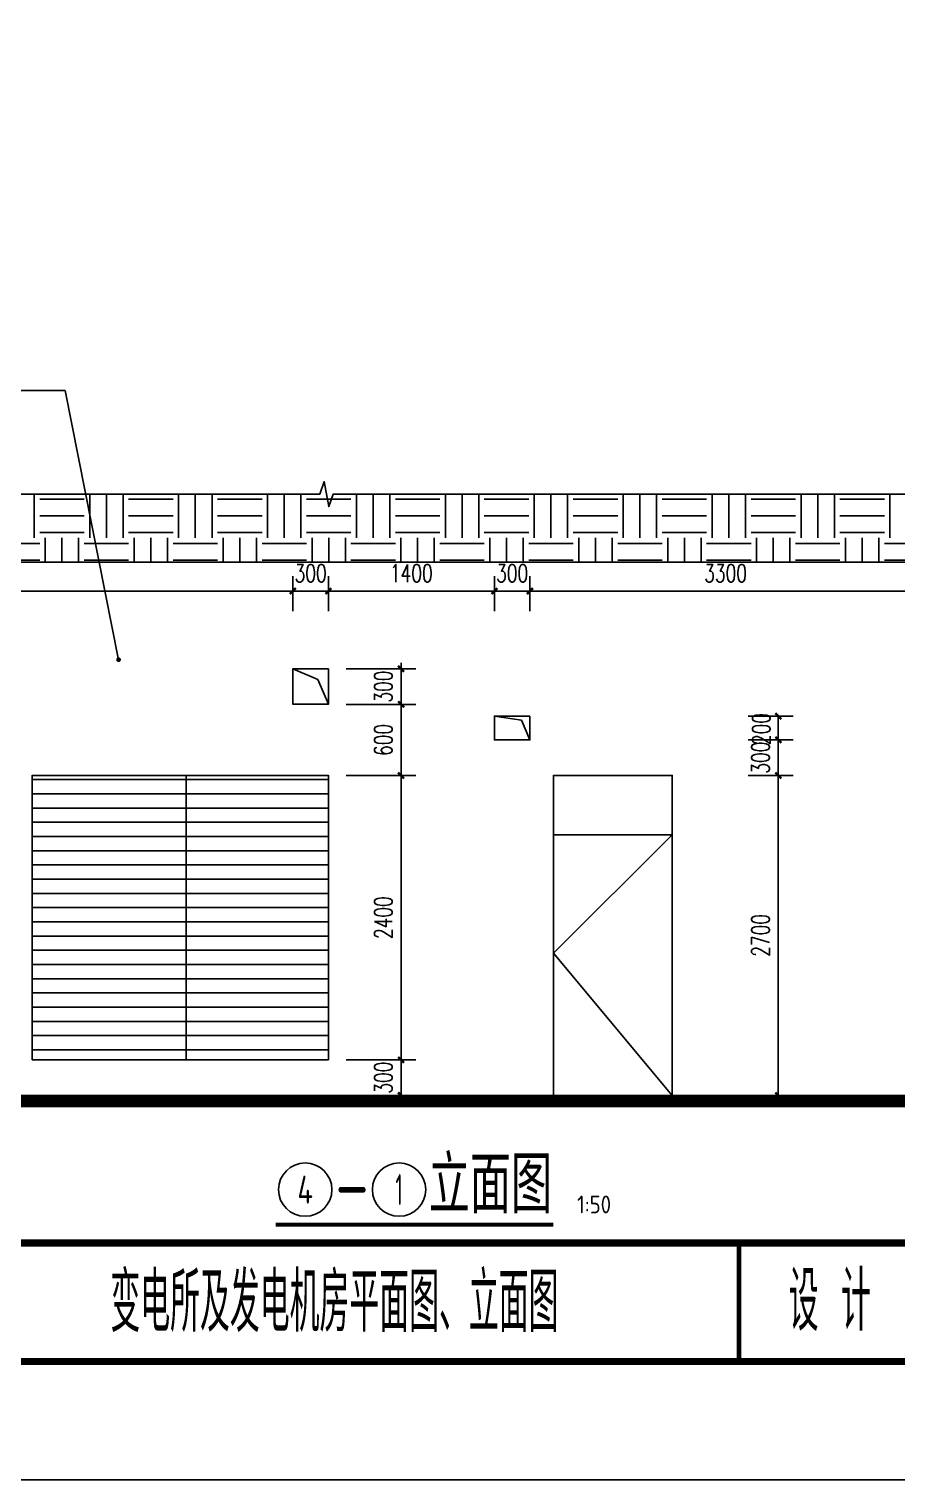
# Model space of a CAD drawing. Extents: x 45837 to 287007, y -98586 to 328021.
# Drawn here: x 136780 to 144101, y -39186 to -26942 of the extents above; entities that cross this region are included whole.
import ezdxf
from ezdxf.enums import TextEntityAlignment as Align

# ---------------------------------------------------------------- set-up
doc = ezdxf.new("R2010")
doc.units = 0
doc.header["$LTSCALE"] = 1000
doc.header["$MEASUREMENT"] = 0
for name, color, linetype in [('DIM_LEAD', 3, 'Continuous'), ('DIM_SYMB', 3, 'Continuous'), ('HIDE_B', 7, 'Continuous'), ('PUB_DIM', 3, 'Continuous'), ('PUB_TEXT', 7, 'Continuous'), ('QQ', 8, 'Continuous'), ('WALL', 9, 'Continuous'), ('WINDOW', 4, 'Continuous'), ('图框', 7, 'Continuous')]:
    doc.layers.add(name, color=color, linetype=linetype)
doc.styles.add('DIM_FONT', font='SIMPLEX', dxfattribs={"width": 0.7, "bigfont": 'GBCBIG'})
doc.styles.get("Standard").update_dxf_attribs({"font": 'gbenor.shx', "bigfont": 'gbcbig.shx'})
doc.dimstyles.new('DIMN50', dxfattribs={"dimscale": 0.5, "dimtxt": 300, "dimasz": 100, "dimexe": 250, "dimexo": 300, "dimgap": 150, "dimtad": 1, "dimdec": 0, "dimzin": 0, "dimdsep": 46, "dimtxsty": 'DIM_FONT', "dimblk": 'ARCHTICK', "dimcen": 0.09, "dimclrt": 7, "dimazin": 2, "dimtfac": 1, "dimtdec": 0, "dimtix": 1, "dimtmove": 2, "dimatfit": 3, "dimldrblk": 'ARCHTICK', "dimfxl": 0, "dimtolj": 1, "dimtzin": 0, "dimarcsym": 0})

# ---------------------------------------------------------------- blocks, each defined once
blk = doc.blocks.new('_ArchTick')
at = {"color": 0, "linetype": 'ByBlock', "const_width": 0.4}
blk.add_lwpolyline([(-0.5, -0.5), (0.5, 0.5)], dxfattribs=at)
blk = doc.blocks.new('*D333')
at = {"layer": 'Defpoints', "color": 0}
for p in [(144304, -31685), (141005, -32006), (144304, -32006)]:
    blk.add_point(p, dxfattribs=at)
at = {"layer": 'PUB_DIM', "color": 0, "lineweight": -2}
for p, q in [((141005, -31856), (141005, -31560)), ((144304, -31856), (144304, -31560)), ((141005, -31685), (144304, -31685))]:
    blk.add_line(p, q, dxfattribs=at)
at = {"layer": 'PUB_DIM', "color": 0, "lineweight": -2, "xscale": 50, "yscale": 50, "zscale": 50, "rotation": 180}
blk.add_blockref('_ArchTick', (141005, -31685), dxfattribs=at)
at = {"layer": 'PUB_DIM', "color": 0, "lineweight": -2, "xscale": 50, "yscale": 50, "zscale": 50}
blk.add_blockref('_ArchTick', (144304, -31685), dxfattribs=at)
at = {"layer": 'PUB_DIM', "color": 7, "insert": (142655, -31535), "char_height": 150, "attachment_point": 5, "style": 'DIM_FONT'}
blk.add_mtext('\\A1;3300', dxfattribs=at)
blk = doc.blocks.new('*D334')
at = {"layer": 'Defpoints', "color": 0}
for p in [(141005, -31685), (140705, -32006), (141005, -32006)]:
    blk.add_point(p, dxfattribs=at)
at = {"layer": 'PUB_DIM', "color": 0, "lineweight": -2}
for p, q in [((140705, -31856), (140705, -31560)), ((141005, -31856), (141005, -31560)), ((140705, -31685), (140655, -31685)), ((140705, -31685), (141005, -31685)), ((141005, -31685), (141055, -31685))]:
    blk.add_line(p, q, dxfattribs=at)
at = {"layer": 'PUB_DIM', "color": 0, "lineweight": -2, "xscale": 50, "yscale": 50, "zscale": 50}
blk.add_blockref('_ArchTick', (140705, -31685), dxfattribs=at)
at = {"layer": 'PUB_DIM', "color": 0, "lineweight": -2, "xscale": 50, "yscale": 50, "zscale": 50, "rotation": 180}
blk.add_blockref('_ArchTick', (141005, -31685), dxfattribs=at)
at = {"layer": 'PUB_DIM', "color": 7, "insert": (140855, -31535), "char_height": 150, "attachment_point": 5, "style": 'DIM_FONT'}
blk.add_mtext('\\A1;300', dxfattribs=at)
blk = doc.blocks.new('*D335')
at = {"layer": 'Defpoints', "color": 0}
for p in [(140705, -31685), (139305, -32006), (140705, -32006)]:
    blk.add_point(p, dxfattribs=at)
at = {"layer": 'PUB_DIM', "color": 0, "lineweight": -2}
for p, q in [((139305, -31856), (139305, -31560)), ((140705, -31856), (140705, -31560)), ((139305, -31685), (140705, -31685))]:
    blk.add_line(p, q, dxfattribs=at)
at = {"layer": 'PUB_DIM', "color": 0, "lineweight": -2, "xscale": 50, "yscale": 50, "zscale": 50, "rotation": 180}
blk.add_blockref('_ArchTick', (139305, -31685), dxfattribs=at)
at = {"layer": 'PUB_DIM', "color": 0, "lineweight": -2, "xscale": 50, "yscale": 50, "zscale": 50}
blk.add_blockref('_ArchTick', (140705, -31685), dxfattribs=at)
at = {"layer": 'PUB_DIM', "color": 7, "insert": (140005, -31535), "char_height": 150, "attachment_point": 5, "style": 'DIM_FONT'}
blk.add_mtext('\\A1;1400', dxfattribs=at)
blk = doc.blocks.new('*D336')
at = {"layer": 'Defpoints', "color": 0}
for p in [(139305, -31685), (139005, -32006), (139305, -32006)]:
    blk.add_point(p, dxfattribs=at)
at = {"layer": 'PUB_DIM', "color": 0, "lineweight": -2}
for p, q in [((139005, -31856), (139005, -31560)), ((139305, -31856), (139305, -31560)), ((139005, -31685), (138955, -31685)), ((139005, -31685), (139305, -31685)), ((139305, -31685), (139355, -31685))]:
    blk.add_line(p, q, dxfattribs=at)
at = {"layer": 'PUB_DIM', "color": 0, "lineweight": -2, "xscale": 50, "yscale": 50, "zscale": 50}
blk.add_blockref('_ArchTick', (139005, -31685), dxfattribs=at)
at = {"layer": 'PUB_DIM', "color": 0, "lineweight": -2, "xscale": 50, "yscale": 50, "zscale": 50, "rotation": 180}
blk.add_blockref('_ArchTick', (139305, -31685), dxfattribs=at)
at = {"layer": 'PUB_DIM', "color": 7, "insert": (139155, -31535), "char_height": 150, "attachment_point": 5, "style": 'DIM_FONT'}
blk.add_mtext('\\A1;300', dxfattribs=at)
blk = doc.blocks.new('*D337')
at = {"layer": 'Defpoints', "color": 0}
for p in [(139005, -31685), (132805, -32006), (139005, -32006)]:
    blk.add_point(p, dxfattribs=at)
at = {"layer": 'PUB_DIM', "color": 0, "lineweight": -2}
for p, q in [((132805, -31856), (132805, -31560)), ((139005, -31856), (139005, -31560)), ((132805, -31685), (139005, -31685))]:
    blk.add_line(p, q, dxfattribs=at)
at = {"layer": 'PUB_DIM', "color": 0, "lineweight": -2, "xscale": 50, "yscale": 50, "zscale": 50, "rotation": 180}
blk.add_blockref('_ArchTick', (132805, -31685), dxfattribs=at)
at = {"layer": 'PUB_DIM', "color": 0, "lineweight": -2, "xscale": 50, "yscale": 50, "zscale": 50}
blk.add_blockref('_ArchTick', (139005, -31685), dxfattribs=at)
at = {"layer": 'PUB_DIM', "color": 7, "insert": (135905, -31535), "char_height": 150, "attachment_point": 5, "style": 'DIM_FONT'}
blk.add_mtext('\\A1;6200', dxfattribs=at)
blk = doc.blocks.new('*D409')
at = {"layer": 'Defpoints', "color": 0}
for p in [(142696, -32741), (143100, -32741), (142696, -32941)]:
    blk.add_point(p, dxfattribs=at)
at = {"layer": 'PUB_DIM', "color": 0, "lineweight": -2}
for p, q in [((142846, -32741), (143225, -32741)), ((143100, -32941), (143100, -32741)), ((142846, -32941), (143225, -32941))]:
    blk.add_line(p, q, dxfattribs=at)
at = {"layer": 'PUB_DIM', "color": 0, "lineweight": -2, "xscale": 50, "yscale": 50, "zscale": 50}
for p, rotation in [((143100, -32741), 90), ((143100, -32941), 270)]:
    blk.add_blockref('_ArchTick', p, dxfattribs=dict(at, rotation=rotation))
at = {"layer": 'PUB_DIM', "color": 7, "insert": (142956, -32850), "char_height": 150, "attachment_point": 5, "rotation": 90, "style": 'DIM_FONT'}
blk.add_mtext('\\A1;200', dxfattribs=at)
blk = doc.blocks.new('*D410')
at = {"layer": 'Defpoints', "color": 0}
for p in [(142696, -32941), (143100, -32941), (142696, -33241)]:
    blk.add_point(p, dxfattribs=at)
at = {"layer": 'PUB_DIM', "color": 0, "lineweight": -2}
for p, q in [((143100, -32941), (143100, -32891)), ((142846, -32941), (143225, -32941)), ((143100, -33241), (143100, -32941)), ((142846, -33241), (143225, -33241)), ((143100, -33241), (143100, -33291))]:
    blk.add_line(p, q, dxfattribs=at)
at = {"layer": 'PUB_DIM', "color": 0, "lineweight": -2, "xscale": 50, "yscale": 50, "zscale": 50}
for p, rotation in [((143100, -32941), 270), ((143100, -33241), 90)]:
    blk.add_blockref('_ArchTick', p, dxfattribs=dict(at, rotation=rotation))
at = {"layer": 'PUB_DIM', "color": 7, "insert": (142950, -33091), "char_height": 150, "attachment_point": 5, "rotation": 90, "style": 'DIM_FONT'}
blk.add_mtext('\\A1;300', dxfattribs=at)
blk = doc.blocks.new('*D411')
at = {"layer": 'Defpoints', "color": 0}
for p in [(142696, -33241), (143100, -33241), (142696, -35941)]:
    blk.add_point(p, dxfattribs=at)
at = {"layer": 'PUB_DIM', "color": 0, "lineweight": -2}
for p, q in [((142846, -33241), (143225, -33241)), ((143100, -35941), (143100, -33241)), ((142846, -35941), (143225, -35941))]:
    blk.add_line(p, q, dxfattribs=at)
at = {"layer": 'PUB_DIM', "color": 0, "lineweight": -2, "xscale": 50, "yscale": 50, "zscale": 50}
for p, rotation in [((143100, -33241), 90), ((143100, -35941), 270)]:
    blk.add_blockref('_ArchTick', p, dxfattribs=dict(at, rotation=rotation))
at = {"layer": 'PUB_DIM', "color": 7, "insert": (142950, -34591), "char_height": 150, "attachment_point": 5, "rotation": 90, "style": 'DIM_FONT'}
blk.add_mtext('\\A1;2700', dxfattribs=at)
blk = doc.blocks.new('*D412')
at = {"layer": 'Defpoints', "color": 0}
for p in [(139305, -32341), (139918, -32341), (139305, -32641)]:
    blk.add_point(p, dxfattribs=at)
at = {"layer": 'PUB_DIM', "color": 0, "lineweight": -2}
for p, q in [((139918, -32341), (139918, -32291)), ((139455, -32341), (140043, -32341)), ((139918, -32641), (139918, -32341)), ((139455, -32641), (140043, -32641)), ((139918, -32641), (139918, -32691))]:
    blk.add_line(p, q, dxfattribs=at)
at = {"layer": 'PUB_DIM', "color": 0, "lineweight": -2, "xscale": 50, "yscale": 50, "zscale": 50}
for p, rotation in [((139918, -32341), 270), ((139918, -32641), 90)]:
    blk.add_blockref('_ArchTick', p, dxfattribs=dict(at, rotation=rotation))
at = {"layer": 'PUB_DIM', "color": 7, "insert": (139768, -32491), "char_height": 150, "attachment_point": 5, "rotation": 90, "style": 'DIM_FONT'}
blk.add_mtext('\\A1;300', dxfattribs=at)
blk = doc.blocks.new('*D413')
at = {"layer": 'Defpoints', "color": 0}
for p in [(139305, -32641), (139918, -32641), (139305, -33241)]:
    blk.add_point(p, dxfattribs=at)
at = {"layer": 'PUB_DIM', "color": 0, "lineweight": -2}
for p, q in [((139455, -32641), (140043, -32641)), ((139918, -33241), (139918, -32641)), ((139455, -33241), (140043, -33241))]:
    blk.add_line(p, q, dxfattribs=at)
at = {"layer": 'PUB_DIM', "color": 0, "lineweight": -2, "xscale": 50, "yscale": 50, "zscale": 50}
for p, rotation in [((139918, -32641), 90), ((139918, -33241), 270)]:
    blk.add_blockref('_ArchTick', p, dxfattribs=dict(at, rotation=rotation))
at = {"layer": 'PUB_DIM', "color": 7, "insert": (139768, -32941), "char_height": 150, "attachment_point": 5, "rotation": 90, "style": 'DIM_FONT'}
blk.add_mtext('\\A1;600', dxfattribs=at)
blk = doc.blocks.new('*D414')
at = {"layer": 'Defpoints', "color": 0}
for p in [(139305, -33241), (139918, -33241), (139305, -35641)]:
    blk.add_point(p, dxfattribs=at)
at = {"layer": 'PUB_DIM', "color": 0, "lineweight": -2}
for p, q in [((139455, -33241), (140043, -33241)), ((139918, -35641), (139918, -33241)), ((139455, -35641), (140043, -35641))]:
    blk.add_line(p, q, dxfattribs=at)
at = {"layer": 'PUB_DIM', "color": 0, "lineweight": -2, "xscale": 50, "yscale": 50, "zscale": 50}
for p, rotation in [((139918, -33241), 90), ((139918, -35641), 270)]:
    blk.add_blockref('_ArchTick', p, dxfattribs=dict(at, rotation=rotation))
at = {"layer": 'PUB_DIM', "color": 7, "insert": (139768, -34441), "char_height": 150, "attachment_point": 5, "rotation": 90, "style": 'DIM_FONT'}
blk.add_mtext('\\A1;2400', dxfattribs=at)
blk = doc.blocks.new('*D415')
at = {"layer": 'Defpoints', "color": 0}
for p in [(139305, -35641), (139918, -35641), (139305, -35941)]:
    blk.add_point(p, dxfattribs=at)
at = {"layer": 'PUB_DIM', "color": 0, "lineweight": -2}
for p, q in [((139918, -35641), (139918, -35591)), ((139455, -35641), (140043, -35641)), ((139918, -35941), (139918, -35641)), ((139455, -35941), (140043, -35941)), ((139918, -35941), (139918, -35991))]:
    blk.add_line(p, q, dxfattribs=at)
at = {"layer": 'PUB_DIM', "color": 0, "lineweight": -2, "xscale": 50, "yscale": 50, "zscale": 50}
for p, rotation in [((139918, -35641), 270), ((139918, -35941), 90)]:
    blk.add_blockref('_ArchTick', p, dxfattribs=dict(at, rotation=rotation))
at = {"layer": 'PUB_DIM', "color": 7, "insert": (139768, -35791), "char_height": 150, "attachment_point": 5, "rotation": 90, "style": 'DIM_FONT'}
blk.add_mtext('\\A1;300', dxfattribs=at)

msp = doc.modelspace()

# ---------------------------------------------------------------- hatches: boundary and pattern name
h = msp.add_hatch()
h.set_pattern_fill('土壤', color=256, scale=100)
h.set_pattern_definition([(0, (-4130.4, -2690.5), (375, 375), [375, -375]), (0, (-4130.4, -2549.86), (375, 375), [375, -375]), (0, (-4130.4, -2409.24), (375, 375), [375, -375]), (90, (-4083.5, -2362.36), (-375, 375), [375, -375]), (90, (-3942.9, -2362.36), (-375, 375), [375, -375]), (90, (-3802.27, -2362.36), (-375, 375), [375, -375])])
h.paths.add_polyline_path([(130604.9, -30866.5), (150804.9, -30866.5), (150804.9, -31440.5), (130604.9, -31440.5)])
h = msp.add_hatch()
h.set_pattern_fill('玻璃', color=256, scale=100, style=0)
h.set_pattern_definition([(0, (-25341.54, 6923.39), (0, 120), [])])
h.paths.add_polyline_path([(138104.9, -33241), (139304.9, -33241), (139304.9, -35640.5), (138104.9, -35640.5)])
h.paths.add_polyline_path([(136804.9, -33241), (138104.9, -33241), (138104.9, -35640.5), (136804.9, -35640.5)])

# ---------------------------------------------------------------- linework, layer by layer
for p, q in [((138104.9, -33239.2), (138104.9, -35640.5)), ((142204.9, -33741), (141205, -33741)), ((141205, -34741), (142204.9, -33741)), ((142204.9, -35940.5), (141205, -34741)), ((139304.9, -35640.5), (136804.9, -35640.5))]:
    msp.add_line(p, q)
for points in [[(130604.9, -31440.5), (150804.9, -31440.5), (150804.9, -35940.5), (130604.9, -35940.5)], [(139305, -32340.5), (139005.1, -32340.5), (139005.1, -32640.5), (139305, -32640.5)], [(141004.9, -32740.5), (140704.9, -32740.5), (140704.9, -32940.5), (141004.9, -32940.5)], [(141205, -33241), (142204.9, -33241), (142204.9, -35940.5), (141205, -35940.5)]]:
    msp.add_lwpolyline(points, close=True)
for points in [[(139005.1, -32340.5), (139214.4, -32432.3), (139305, -32640.5)], [(140704.9, -32740.5), (140933.4, -32774.2), (141004.9, -32940.5)]]:
    msp.add_lwpolyline(points)
at = {"const_width": 100}
msp.add_lwpolyline([(126982.1, -35990.5), (151446, -35990.5)], dxfattribs=at)
at = {"layer": 'DIM_LEAD'}
for p, q in [((137084.8, -29993.6), (135134.3, -29993.6)), ((137534.9, -32264), (137084.8, -29993.6))]:
    msp.add_line(p, q, dxfattribs=at)
at = {"layer": 'DIM_LEAD', "const_width": 20}
msp.add_lwpolyline([(137536.8, -32273.8, 1), (137532.9, -32254.2, 1)], format="xyb", close=True, dxfattribs=at)
at = {"layer": 'DIM_SYMB'}
msp.add_lwpolyline([(151456.6, -30866.5), (139345.6, -30866.5), (139307.4, -30971.5), (139270.4, -30761.5), (139233.1, -30866.5), (127122.1, -30866.5)], dxfattribs=at)
at = {"layer": 'DIM_SYMB', "const_width": 35}
msp.add_lwpolyline([(138859.3, -37031), (141203.1, -37031)], dxfattribs=at)
at = {"layer": 'HIDE_B', "flags": 128}
msp.add_lwpolyline([(122268.6, -37186.1), (122268.6, -37186.1), (122268.6, -37186.1), (122268.6, -10486.1), (122268.6, -10486.1), (122268.6, -10486.1), (160268.6, -10486.1), (160268.6, -10486.1), (160268.6, -10486.1), (160268.6, -10486.1), (160268.6, -10486.1), (160268.6, -10486.1), (160268.6, -37186.1), (160268.6, -37186.1), (122268.6, -37186.1)], close=True, dxfattribs=at)
at = {"layer": 'PUB_TEXT'}
for centre in [(139109.3, -36736), (139900.9, -36736)]:
    msp.add_circle(centre, 225, dxfattribs=at)
at = {"layer": 'QQ'}
for p, q in [((136804.9, -33239.2), (136804.9, -35640.5)), ((139304.9, -33239.2), (139304.9, -35640.5)), ((141205, -33239.2), (141205, -35940.5)), ((141205, -33241), (141205, -33241)), ((142204.9, -33239.2), (142204.9, -35940.5)), ((142204.9, -33241), (142204.9, -33241))]:
    msp.add_line(p, q, dxfattribs=at)
at = {"layer": 'WALL', "color": 0}
msp.add_line((119268.6, -39186.1), (161318.6, -39186.1), dxfattribs=at)
at = {"layer": 'WINDOW'}
for p, q in [((136804.9, -33241), (139304.9, -33241)), ((139304.9, -33241), (136804.9, -33241))]:
    msp.add_line(p, q, dxfattribs=at)
at = {"layer": '图框', "linetype": 'Continuous', "const_width": 60}
for points in [[(160268.6, -10486.1), (122268.6, -10486.1), (122268.6, -38186.1), (160268.6, -38186.1), (160268.6, -10486.1)], [(122268.6, -37186.1), (160268.6, -37186.1)]]:
    msp.add_lwpolyline(points, dxfattribs=at)
at = {"layer": '图框', "const_width": 40}
msp.add_lwpolyline([(142768.6, -38186.1), (142768.6, -37186.1)], dxfattribs=at)

# ---------------------------------------------------------------- texts
at = {"layer": 'PUB_TEXT'}
for s, height, p in [('立面图', 482.27, (140150.9, -36936)), ('-', 500, (139359.3, -36936)), ('1:50', 150, (141403.1, -36936))]:
    msp.add_text(s, height=height, dxfattribs=at).set_placement(p)
for s, height, width, p, p2 in [('1', 263.6, 0.533333, (139871.6, -36867.7), (139930.2, -36867.7)), ('4', 236, 0.833333, (139043.7, -36854), (139174.8, -36854))]:
    msp.add_text(s, height=height, dxfattribs=dict(at, width=width)).set_placement(p, p2, align=Align.FIT)
at = {"layer": '图框', "width": 0.7}
msp.add_text('设 计', height=500, dxfattribs=at).set_placement((143534.9, -37676.6), align=Align.MIDDLE_CENTER)
msp.add_attdef('变电所及发电机房平面图、立面图', text='图 纸 名 称', height=500, dxfattribs=at).set_placement((139355.9, -37686.1), align=Align.MIDDLE_CENTER)

# ---------------------------------------------------------------- dimensions: what is measured, and where the dimension line sits
at = {"layer": 'PUB_DIM'}
for p1, p2, distance, picture, middle in [((132804.9, -32005.9), (139005.1, -32005.9), 320.7, '*D337', (135905, -31535.1)), ((139005.1, -32005.9), (139305, -32005.9), 320.7, '*D336', (139155, -31535.1)), ((139305, -32005.9), (140704.9, -32005.9), 320.7, '*D335', (140004.9, -31535.1)), ((140704.9, -32005.9), (141004.9, -32005.9), 320.7, '*D334', (140854.9, -31535.1)), ((141004.8788, -32005.8544), (144304.4386, -32005.8544), 320.7193, '*D333', (142654.6587, -31535.1351)), ((139304.9, -32640.5), (139304.9, -32340.5), -612.8, '*D412', (139767.8, -32490.5)), ((139304.9383, -33240.9565), (139304.9383, -32640.5041), -612.8431, '*D413', (139767.7814, -32940.7303)), ((142696.0285, -33240.9565), (142696.0285, -32940.5041), -403.8972, '*D410', (142949.9257, -33090.7303)), ((139304.9383, -35640.5041), (139304.9383, -33240.9565), -612.8431, '*D414', (139767.7814, -34440.7303)), ((142696.0285, -35940.5041), (142696.0285, -33240.9565), -403.8972, '*D411', (142949.9257, -34590.7303)), ((139304.9, -35940.5), (139304.9, -35640.5), -612.8, '*D415', (139767.8, -35790.5))]:
    dim = msp.add_aligned_dim(p1=p1, p2=p2, distance=distance, dimstyle='DIMN50', dxfattribs=at)
    dim.commit()
    dim.dimension.update_dxf_attribs({"geometry": picture, "text_midpoint": middle})
dim = msp.add_linear_dim(base=(143099.9, -32740.5), p1=(142696, -32940.5), p2=(142696, -32740.5), angle=90, dimstyle='DIMN50', dxfattribs=at)
dim.commit()
dim.dimension.update_dxf_attribs({"geometry": '*D409', "text_midpoint": (142956.5, -32849.9), "dimtype": 129})

doc.saveas('drawing.dxf')
